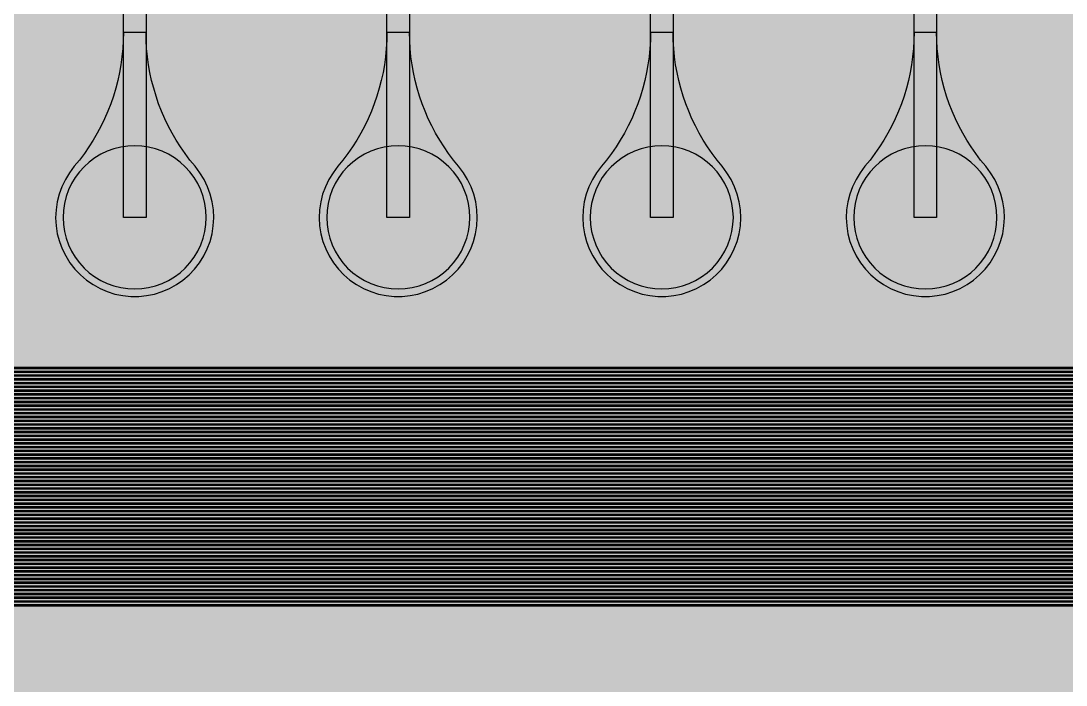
# Model space of a CAD drawing. Header units: metres. Extents: x -7240 to 10960, y -29667 to 1823.
# Drawn here: x -5403 to -4015, y -25513 to -24632 of the extents above; entities that cross this region are included whole.
import ezdxf

# ---------------------------------------------------------------- set-up
doc = ezdxf.new("R2010")
doc.units = ezdxf.units.M
for name, color, linetype in [('Metal1', 4, 'CONTINUOUS'), ('Polyimide', 7, 'CONTINUOUS'), ('Polyimide_Negative', 5, 'CONTINUOUS')]:
    doc.layers.add(name, color=color, linetype=linetype)

msp = doc.modelspace()

# ---------------------------------------------------------------- hatches: boundary and pattern name
at = {"layer": 'Polyimide'}
msp.add_hatch(color=7, dxfattribs=at).paths.add_polyline_path([(4088.5, -11806.9), (4098.7, -11851.2), (4115.6, -11893.5), (4138.6, -11932.7), (4167.4, -11968), (4201.1, -11998.5), (4239, -12023.6), (4280.3, -12042.7), (4349.2, -12073.7), (4413.2, -12113.8), (4471.3, -12162), (4522.3, -12217.7), (4565.4, -12279.7), (4599.7, -12346.9), (4624.7, -12418.2), (4639.9, -12492.2), (4645, -12567.5), (4639.9, -12642.8), (4624.7, -12716.8), (4599.7, -12788.1), (4565.4, -12855.3), (4522.3, -12917.3), (4471.3, -12973), (4413.2, -13021.2), (4349.2, -13061.3), (4280.3, -13092.3), (4239, -13111.4), (4201.1, -13136.5), (4167.4, -13167), (4138.6, -13202.3), (4115.6, -13241.5), (4098.7, -13283.8), (4088.5, -13328.1), (4085, -13373.5), (4085, -13567.5), (4099.4, -13861.6), (4142.6, -14152.8), (4214.2, -14438.4), (4313.4, -14715.5), (4439.2, -14981.7), (4590.6, -15234.2), (4766, -15470.7), (4963.7, -15688.8), (5181.8, -15886.5), (5418.3, -16061.9), (5670.8, -16213.3), (5936.9, -16339.1), (6214.1, -16438.3), (6499.7, -16509.9), (6790.9, -16553.1), (7085, -16567.5), (9960.4, -16567.5), (10038.8, -16571.4), (10116.4, -16582.9), (10192.6, -16601.9), (10266.5, -16628.4), (10337.5, -16662), (10404.8, -16702.3), (10467.9, -16749.1), (10526.1, -16801.8), (10578.8, -16860), (10625.6, -16923), (10665.9, -16990.4), (10699.5, -17061.4), (10725.9, -17135.3), (10745, -17211.4), (10756.5, -17289.1), (10760.4, -17367.5), (10760.4, -21957.3), (10721.6, -22012.9), (10686, -22070.6), (10653.6, -22130.1), (10624.5, -22191.4), (10598.9, -22254.2), (10576.8, -22318.2), (10558.3, -22383.5), (10543.4, -22449.6), (10532.2, -22516.5), (10524.7, -22583.8), (10521, -22651.5), (10521, -22719.3), (10524.7, -22787), (10532.2, -22854.4), (10543.4, -22921.2), (10558.3, -22987.4), (10576.8, -23052.6), (10598.9, -23116.7), (10624.5, -23179.5), (10653.6, -23240.7), (10686, -23300.3), (10721.6, -23357.9), (10760.4, -23413.5), (10760.4, -28667.5), (10756.5, -28745.9), (10745, -28823.6), (10725.9, -28899.7), (10699.5, -28973.6), (10665.9, -29044.6), (10625.6, -29112), (10578.8, -29175), (10526.1, -29233.2), (10467.9, -29285.9), (10404.8, -29332.7), (10337.5, -29373), (10266.5, -29406.6), (10192.6, -29433.1), (10116.4, -29452.1), (10038.8, -29463.6), (9960.4, -29467.5), (-6239.6, -29467.5), (-6318, -29463.6), (-6395.7, -29452.1), (-6471.9, -29433.1), (-6545.8, -29406.6), (-6616.7, -29373), (-6684.1, -29332.7), (-6747.1, -29285.9), (-6805.3, -29233.2), (-6858, -29175), (-6904.8, -29112), (-6945.2, -29044.6), (-6978.7, -28973.6), (-7005.2, -28899.7), (-7024.3, -28823.6), (-7035.8, -28745.9), (-7039.6, -28667.5), (-7039.6, -23426.3), (-6999.4, -23370.1), (-6962.3, -23311.6), (-6928.7, -23251.2), (-6898.5, -23189), (-6871.8, -23125.1), (-6848.8, -23059.9), (-6829.5, -22993.4), (-6814, -22926), (-6802.4, -22857.8), (-6794.6, -22789.1), (-6790.7, -22720), (-6790.7, -22650.8), (-6794.6, -22581.8), (-6802.4, -22513), (-6814, -22444.8), (-6829.5, -22377.4), (-6848.8, -22311), (-6871.8, -22245.7), (-6898.5, -22181.9), (-6928.7, -22119.7), (-6962.3, -22059.2), (-6999.4, -22000.8), (-7039.6, -21944.5), (-7039.6, -17367.5), (-7035.8, -17289.1), (-7024.3, -17211.4), (-7005.2, -17135.3), (-6978.7, -17061.4), (-6945.2, -16990.4), (-6904.8, -16923), (-6858, -16860), (-6805.3, -16801.8), (-6747.1, -16749.1), (-6684.1, -16702.3), (-6616.7, -16662), (-6545.8, -16628.4), (-6471.9, -16601.9), (-6395.7, -16582.9), (-6318, -16571.4), (-6239.6, -16567.5), (-3334, -16567.5), (-3039.9, -16553.1), (-2748.7, -16509.9), (-2463.1, -16438.3), (-2185.9, -16339.1), (-1919.8, -16213.3), (-1667.3, -16061.9), (-1430.8, -15886.5), (-1212.7, -15688.8), (-1015, -15470.7), (-839.6, -15234.2), (-688.2, -14981.7), (-562.4, -14715.5), (-463.2, -14438.4), (-391.6, -14152.8), (-348.4, -13861.6), (-334, -13567.5), (-334, -13373.5), (-337.5, -13328.1), (-347.7, -13283.8), (-364.6, -13241.5), (-387.6, -13202.3), (-416.4, -13167), (-450.1, -13136.5), (-488, -13111.4), (-529.3, -13092.3), (-529.3, -13092.3), (-598.2, -13061.3), (-662.2, -13021.2), (-720.3, -12973), (-771.3, -12917.3), (-814.4, -12855.3), (-848.7, -12788.1), (-873.7, -12716.8), (-888.9, -12642.8), (-894, -12567.5), (-888.9, -12492.2), (-873.7, -12418.2), (-848.7, -12346.9), (-814.4, -12279.7), (-771.3, -12217.7), (-720.3, -12162), (-662.2, -12113.8), (-598.2, -12073.7), (-529.3, -12042.7), (-488, -12023.6), (-450.1, -11998.5), (-416.4, -11968), (-387.6, -11932.7), (-364.6, -11893.5), (-347.7, -11851.2), (-337.5, -11806.9), (-334, -11761.5), (-334, -11074.3), (-337.5, -11028.9), (-347.7, -10984.6), (-364.6, -10942.4), (-387.6, -10903.1), (-416.4, -10867.8), (-450.1, -10837.3), (-488, -10812.2), (-529.3, -10793.2), (-529.3, -10793.2), (-598.2, -10762.1), (-662.2, -10722.1), (-720.3, -10673.8), (-771.3, -10618.1), (-814.4, -10556.1), (-848.7, -10488.9), (-873.7, -10417.6), (-888.9, -10343.7), (-894, -10268.3), (-888.9, -10193), (-873.7, -10119), (-848.7, -10047.8), (-814.4, -9980.5), (-771.3, -9918.5), (-720.3, -9862.9), (-662.2, -9814.6), (-598.2, -9774.6), (-529.3, -9743.5), (-488, -9724.5), (-450.1, -9699.4), (-416.4, -9668.8), (-387.6, -9633.5), (-364.6, -9594.3), (-347.7, -9552), (-337.5, -9507.7), (-334, -9462.4), (-334, -8775.1), (-337.5, -8729.8), (-347.7, -8685.5), (-364.6, -8643.2), (-387.6, -8604), (-416.4, -8568.7), (-450.1, -8538.1), (-488, -8513), (-529.3, -8494), (-529.3, -8494), (-598.2, -8462.9), (-662.2, -8422.9), (-720.3, -8374.6), (-771.3, -8319), (-814.4, -8257), (-848.7, -8189.7), (-873.7, -8118.5), (-888.9, -8044.5), (-894, -7969.2), (-888.9, -7893.8), (-873.7, -7819.9), (-848.7, -7748.6), (-814.4, -7681.4), (-771.3, -7619.4), (-720.3, -7563.7), (-662.2, -7515.4), (-598.2, -7475.4), (-529.3, -7444.3), (-529.3, -7444.3), (-488, -7425.3), (-450.1, -7400.2), (-416.4, -7369.7), (-387.6, -7334.4), (-364.6, -7295.1), (-347.7, -7252.9), (-337.5, -7208.6), (-334, -7163.2), (-334, -6476), (-337.5, -6430.6), (-347.7, -6386.3), (-364.6, -6344), (-387.6, -6304.8), (-416.4, -6269.5), (-450.1, -6239), (-488, -6213.9), (-529.3, -6194.8), (-529.3, -6194.8), (-598.2, -6163.8), (-662.2, -6123.7), (-720.3, -6075.5), (-771.3, -6019.8), (-814.4, -5957.8), (-848.7, -5890.6), (-873.7, -5819.3), (-888.9, -5745.3), (-894, -5670), (-888.9, -5594.7), (-873.7, -5520.7), (-848.7, -5449.4), (-814.4, -5382.2), (-771.3, -5320.2), (-720.3, -5264.5), (-662.2, -5216.3), (-598.2, -5176.2), (-529.3, -5145.2), (-529.3, -5145.2), (-488, -5126.1), (-450.1, -5101), (-416.4, -5070.5), (-387.6, -5035.2), (-364.6, -4996), (-347.7, -4953.7), (-337.5, -4909.4), (-334, -4864), (-334, 380), (-334, 1522.5), (-289, 1522.5), (-288.8, 1515.6), (-288.1, 1508.8), (-287, 1502), (-285.4, 1495.3), (-283.4, 1488.7), (-281, 1482.3), (-278.2, 1476.1), (-274.9, 1470), (-271.3, 1464.2), (-267.3, 1458.6), (-262.9, 1453.3), (-258.2, 1448.3), (-253.2, 1443.6), (-247.9, 1439.2), (-242.3, 1435.2), (-236.5, 1431.6), (-230.4, 1428.3), (-224.2, 1425.5), (-217.8, 1423.1), (-211.2, 1421.1), (-204.5, 1419.5), (-197.7, 1418.4), (-190.9, 1417.7), (-184, 1417.5), (-177.1, 1417.7), (-170.3, 1418.4), (-163.5, 1419.5), (-156.8, 1421.1), (-150.2, 1423.1), (-143.8, 1425.5), (-137.6, 1428.3), (-131.5, 1431.6), (-125.7, 1435.2), (-120.1, 1439.2), (-114.8, 1443.6), (-109.8, 1448.3), (-105.1, 1453.3), (-100.7, 1458.6), (-96.7, 1464.2), (-93.1, 1470), (-89.8, 1476.1), (-87, 1482.3), (-84.6, 1488.7), (-82.6, 1495.3), (-81, 1502), (-79.9, 1508.8), (-79.2, 1515.6), (-79, 1522.5), (1786, 1522.5), (3835, 1522.5), (3835.2, 1529), (3835.9, 1535.6), (3836.9, 1542), (3838.4, 1548.4), (3840.3, 1554.6), (3842.6, 1560.8), (3845.3, 1566.7), (3848.4, 1572.5), (3851.9, 1578.1), (3855.7, 1583.4), (3859.8, 1588.4), (3864.3, 1593.2), (3869.1, 1597.7), (3874.1, 1601.8), (3879.4, 1605.6), (3885, 1609.1), (3890.8, 1612.2), (3896.7, 1614.9), (3902.9, 1617.2), (3909.1, 1619.1), (3915.5, 1620.6), (3921.9, 1621.6), (3928.5, 1622.3), (3935, 1622.5), (3941.5, 1622.3), (3948.1, 1621.6), (3954.5, 1620.6), (3960.9, 1619.1), (3967.1, 1617.2), (3973.3, 1614.9), (3979.2, 1612.2), (3985, 1609.1), (3990.6, 1605.6), (3995.9, 1601.8), (4000.9, 1597.7), (4005.7, 1593.2), (4010.2, 1588.4), (4014.3, 1583.4), (4018.1, 1578.1), (4021.6, 1572.5), (4024.7, 1566.7), (4027.4, 1560.8), (4029.7, 1554.6), (4031.6, 1548.4), (4033.1, 1542), (4034.1, 1535.6), (4034.8, 1529), (4035, 1522.5), (4085, 1522.5), (4085, 380), (4085, 330), (4085, -4864), (4088.5, -4909.4), (4098.7, -4953.7), (4115.6, -4996), (4138.6, -5035.2), (4167.4, -5070.5), (4201.1, -5101), (4239, -5126.1), (4280.3, -5145.2), (4280.3, -5145.2), (4349.2, -5176.2), (4413.2, -5216.3), (4471.3, -5264.5), (4522.3, -5320.2), (4565.4, -5382.2), (4599.7, -5449.4), (4624.7, -5520.7), (4639.9, -5594.7), (4645, -5670), (4639.9, -5745.3), (4624.7, -5819.3), (4599.7, -5890.6), (4565.4, -5957.8), (4522.3, -6019.8), (4471.3, -6075.5), (4413.2, -6123.7), (4349.2, -6163.8), (4280.3, -6194.8), (4239, -6213.9), (4201.1, -6239), (4167.4, -6269.5), (4138.6, -6304.8), (4115.6, -6344), (4098.7, -6386.3), (4088.5, -6430.6), (4085, -6476), (4085, -11761.5), (4088.5, -11806.9)])

# ---------------------------------------------------------------- linework, layer by layer
at = {"layer": 'Metal1'}
for points in [[(1538.9, -18191.7), (1538.9, -25377.9), (1508.3, -25408.5), (-6037.5, -25408.5), (-6068.1, -25377.9), (-6068.1, -22796.6), (-6037.5, -22766), (1.9, -22766), (49.5, -22789.8), (108.8, -22884.6), (186.2, -23035.7), (159.5, -23049.3), (82.1, -22898.3), (41.2, -22797.5), (1.4, -22768), (-6036.7, -22768), (-6066.1, -22797.4), (-6066.1, -25377.1), (-6036.7, -25406.5), (1507.5, -25406.5), (1536.9, -25377.1), (1536.9, -18191.7)], [(1533.9, -18191.7), (1533.9, -25372.9), (1503.3, -25403.5), (-6032.5, -25403.5), (-6063.1, -25372.9), (-6063.1, -22801.6), (-6032.5, -22771), (-31.7, -22771), (1.8, -22800.4), (12.9, -22964.2), (12.9, -23782.5), (-17.1, -23782.5), (-17.1, -22964.2), (-6, -22803.6), (-32.5, -22773), (-6031.7, -22773), (-6061.1, -22802.4), (-6061.1, -25372.1), (-6031.7, -25401.5), (1502.5, -25401.5), (1531.9, -25372.1), (1531.9, -18191.7)], [(1528.9, -18191.7), (1528.9, -25367.9), (1498.3, -25398.5), (-6027.5, -25398.5), (-6058.1, -25367.9), (-6058.1, -22806.6), (-6027.5, -22776), (-348.1, -22776), (-299.9, -22799.4), (-243.6, -22885.6), (-163.9, -23035.5), (-190.4, -23049.5), (-270.1, -22899.7), (-308.6, -22807.6), (-348.6, -22778), (-6026.7, -22778), (-6056.1, -22807.4), (-6056.1, -25367.1), (-6026.7, -25396.5), (1497.5, -25396.5), (1526.9, -25367.1), (1526.9, -18191.7)], [(1523.9, -18191.7), (1523.9, -25362.9), (1493.3, -25393.5), (-6022.5, -25393.5), (-6053.1, -25362.9), (-6053.1, -22811.6), (-6022.5, -22781), (-381.7, -22781), (-348.2, -22810.4), (-337.1, -22972.2), (-337.1, -23782.5), (-367.1, -23782.5), (-367.1, -22972.2), (-356.1, -22813.6), (-382.5, -22783), (-6021.7, -22783), (-6051.1, -22812.4), (-6051.1, -25362.1), (-6021.7, -25391.5), (1492.5, -25391.5), (1521.9, -25362.1), (1521.9, -18191.7)], [(1518.9, -18191.7), (1518.9, -25357.9), (1488.3, -25388.5), (-6017.5, -25388.5), (-6048.1, -25357.9), (-6048.1, -22816.6), (-6017.5, -22786), (-698.1, -22786), (-649.3, -22808.9), (-596.1, -22886.7), (-514, -23035.2), (-540.3, -23049.8), (-622.3, -22901.2), (-658.3, -22817.6), (-698.6, -22788), (-6016.7, -22788), (-6046.1, -22817.4), (-6046.1, -25357.1), (-6016.7, -25386.5), (1487.5, -25386.5), (1516.9, -25357.1), (1516.9, -18191.7)], [(1513.9, -18191.7), (1513.9, -25352.9), (1483.3, -25383.5), (-6012.5, -25383.5), (-6043.1, -25352.9), (-6043.1, -22821.6), (-6012.5, -22791), (-731.7, -22791), (-698.2, -22820.4), (-687.1, -22980.2), (-687.1, -23782.5), (-717.1, -23782.5), (-717.1, -22980.2), (-706.1, -22823.6), (-732.5, -22793), (-6011.7, -22793), (-6041.1, -22822.4), (-6041.1, -25352.1), (-6011.7, -25381.5), (1482.5, -25381.5), (1511.9, -25352.1), (1511.9, -18191.7)], [(1508.9, -18191.7), (1508.9, -25347.9), (1478.3, -25378.5), (-6007.5, -25378.5), (-6038.1, -25347.9), (-6038.1, -22826.6), (-6007.5, -22796), (-1048.1, -22796), (-998.7, -22818.3), (-948.7, -22887.9), (-864.1, -23035), (-890.1, -23050), (-974.7, -22902.9), (-1008, -22827.7), (-1048.6, -22798), (-6006.7, -22798), (-6036.1, -22827.4), (-6036.1, -25347.1), (-6006.7, -25376.5), (1477.5, -25376.5), (1506.9, -25347.1), (1506.9, -18191.7)], [(1503.9, -18191.7), (1503.9, -25342.9), (1473.3, -25373.5), (-6002.5, -25373.5), (-6033.1, -25342.9), (-6033.1, -22831.6), (-6002.5, -22801), (-1081.7, -22801), (-1048.1, -22830.3), (-1037.1, -22988.2), (-1037.1, -23782.5), (-1067.1, -23782.5), (-1067.1, -22988.2), (-1056.1, -22833.7), (-1082.5, -22803), (-6001.7, -22803), (-6031.1, -22832.4), (-6031.1, -25342.1), (-6001.7, -25371.5), (1472.5, -25371.5), (1501.9, -25342.1), (1501.9, -18191.7)], [(1498.9, -18191.7), (1498.9, -25337.9), (1468.3, -25368.5), (-5997.5, -25368.5), (-6028.1, -25337.9), (-6028.1, -22836.6), (-5997.5, -22806), (-1398.1, -22806), (-1348, -22827.7), (-1301.5, -22889.2), (-1214.3, -23034.8), (-1240, -23050.2), (-1327.3, -22904.7), (-1357.8, -22837.7), (-1398.6, -22808), (-5996.7, -22808), (-6026.1, -22837.4), (-6026.1, -25337.1), (-5996.7, -25366.5), (1467.5, -25366.5), (1496.9, -25337.1), (1496.9, -18191.7)], [(1493.9, -18191.7), (1493.9, -25332.9), (1463.3, -25363.5), (-5992.5, -25363.5), (-6023.1, -25332.9), (-6023.1, -22841.6), (-5992.5, -22811), (-1431.7, -22811), (-1398.1, -22840.3), (-1387.1, -22996.2), (-1387.1, -23782.5), (-1417.1, -23782.5), (-1417.1, -22996.2), (-1406.1, -22843.7), (-1432.5, -22813), (-5991.7, -22813), (-6021.1, -22842.4), (-6021.1, -25332.1), (-5991.7, -25361.5), (1462.5, -25361.5), (1491.9, -25332.1), (1491.9, -18191.7)], [(1488.9, -18191.7), (1488.9, -25327.9), (1458.3, -25358.5), (-5987.5, -25358.5), (-6018.1, -25327.9), (-6018.1, -22846.6), (-5987.5, -22816), (-1748.1, -22816), (-1697.3, -22837), (-1654.5, -22890.7), (-1564.4, -23034.5), (-1589.8, -23050.5), (-1679.9, -22906.6), (-1707.5, -22847.8), (-1748.6, -22818), (-5986.7, -22818), (-6016.1, -22847.4), (-6016.1, -25327.1), (-5986.7, -25356.5), (1457.5, -25356.5), (1486.9, -25327.1), (1486.9, -18191.7)], [(1483.9, -18191.7), (1483.9, -25322.9), (1453.3, -25353.5), (-5982.5, -25353.5), (-6013.1, -25322.9), (-6013.1, -22851.6), (-5982.5, -22821), (-1781.7, -22821), (-1748.1, -22850.3), (-1737.1, -23004.2), (-1737.1, -23782.5), (-1767.1, -23782.5), (-1767.1, -23004.2), (-1756.2, -22853.7), (-1782.5, -22823), (-5981.7, -22823), (-6011.1, -22852.4), (-6011.1, -25322.1), (-5981.7, -25351.5), (1452.5, -25351.5), (1481.9, -25322.1), (1481.9, -18191.7)], [(1478.9, -18191.7), (1478.9, -25317.9), (1448.3, -25348.5), (-5977.5, -25348.5), (-6008.1, -25317.9), (-6008.1, -22856.6), (-5977.5, -22826), (-2098.1, -22826), (-2046.5, -22846.3), (-2007.6, -22892.3), (-1914.6, -23034.3), (-1939.7, -23050.7), (-2032.7, -22908.8), (-2057.3, -22857.9), (-2098.6, -22828), (-5976.7, -22828), (-6006.1, -22857.4), (-6006.1, -25317.1), (-5976.7, -25346.5), (1447.5, -25346.5), (1476.9, -25317.1), (1476.9, -18191.7)], [(1473.9, -18191.7), (1473.9, -25312.9), (1443.3, -25343.5), (-5972.5, -25343.5), (-6003.1, -25312.9), (-6003.1, -22861.6), (-5972.5, -22831), (-2131.7, -22831), (-2098, -22860.3), (-2087.1, -23012.2), (-2087.1, -23782.5), (-2117.1, -23782.5), (-2117.1, -23012.2), (-2106.2, -22863.7), (-2132.5, -22833), (-5971.7, -22833), (-6001.1, -22862.4), (-6001.1, -25312.1), (-5971.7, -25341.5), (1442.5, -25341.5), (1471.9, -25312.1), (1471.9, -18191.7)], [(1468.9, -18191.7), (1468.9, -25307.9), (1438.3, -25338.5), (-5967.5, -25338.5), (-5998.1, -25307.9), (-5998.1, -22866.6), (-5967.5, -22836), (-2448.1, -22836), (-2395.7, -22855.4), (-2360.9, -22894.1), (-2264.8, -23034), (-2289.5, -23051), (-2385.6, -22911.1), (-2407, -22868.1), (-2448.6, -22838), (-5966.7, -22838), (-5996.1, -22867.4), (-5996.1, -25307.1), (-5966.7, -25336.5), (1437.5, -25336.5), (1466.9, -25307.1), (1466.9, -18191.7)], [(1463.9, -18191.7), (1463.9, -25302.9), (1433.3, -25333.5), (-5962.5, -25333.5), (-5993.1, -25302.9), (-5993.1, -22871.6), (-5962.5, -22841), (-2481.7, -22841), (-2448, -22870.3), (-2437.1, -23020.2), (-2437.1, -23782.5), (-2467.1, -23782.5), (-2467.1, -23020.2), (-2456.2, -22873.7), (-2482.5, -22843), (-5961.7, -22843), (-5991.1, -22872.4), (-5991.1, -25302.1), (-5961.7, -25331.5), (1432.5, -25331.5), (1461.9, -25302.1), (1461.9, -18191.7)], [(1458.9, -18191.7), (1458.9, -25297.9), (1428.3, -25328.5), (-5957.5, -25328.5), (-5988.1, -25297.9), (-5988.1, -22876.6), (-5957.5, -22846), (-2798.1, -22846), (-2744.8, -22864.4), (-2714.3, -22896.1), (-2615, -23033.7), (-2639.3, -23051.3), (-2738.7, -22913.7), (-2756.7, -22878.3), (-2798.6, -22848), (-5956.7, -22848), (-5986.1, -22877.4), (-5986.1, -25297.1), (-5956.7, -25326.5), (1427.5, -25326.5), (1456.9, -25297.1), (1456.9, -18191.7)], [(1453.9, -18191.7), (1453.9, -25292.9), (1423.3, -25323.5), (-5952.5, -25323.5), (-5983.1, -25292.9), (-5983.1, -22881.6), (-5952.5, -22851), (-2831.7, -22851), (-2798, -22880.3), (-2787.1, -23028.2), (-2787.1, -23782.5), (-2817.1, -23782.5), (-2817.1, -23028.2), (-2806.3, -22883.7), (-2832.5, -22853), (-5951.7, -22853), (-5981.1, -22882.4), (-5981.1, -25292.1), (-5951.7, -25321.5), (1422.5, -25321.5), (1451.9, -25292.1), (1451.9, -18191.7)], [(1448.9, -18191.7), (1448.9, -25287.9), (1418.3, -25318.5), (-5947.5, -25318.5), (-5978.1, -25287.9), (-5978.1, -22886.6), (-5947.5, -22856), (-3148.1, -22856), (-3093.9, -22873.2), (-3068, -22898.4), (-2965.2, -23033.4), (-2989.1, -23051.6), (-3091.9, -22916.6), (-3106.5, -22888.5), (-3148.6, -22858), (-5946.7, -22858), (-5976.1, -22887.4), (-5976.1, -25287.1), (-5946.7, -25316.5), (1417.5, -25316.5), (1446.9, -25287.1), (1446.9, -18191.7)], [(1443.9, -18191.7), (1443.9, -25282.9), (1413.3, -25313.5), (-5942.5, -25313.5), (-5973.1, -25282.9), (-5973.1, -22891.6), (-5942.5, -22861), (-3181.7, -22861), (-3147.9, -22890.3), (-3137.1, -23036.2), (-3137.1, -23782.5), (-3167.1, -23782.5), (-3167.1, -23036.2), (-3156.3, -22893.7), (-3182.5, -22863), (-5941.7, -22863), (-5971.1, -22892.4), (-5971.1, -25282.1), (-5941.7, -25311.5), (1412.5, -25311.5), (1441.9, -25282.1), (1441.9, -18191.7)], [(1438.9, -18191.7), (1438.9, -25277.9), (1408.3, -25308.5), (-5937.5, -25308.5), (-5968.1, -25277.9), (-5968.1, -22896.6), (-5937.5, -22866), (-3532.4, -22866), (-3476.6, -22881), (-3436.5, -22911.9), (-3316.5, -23031.9), (-3337.7, -23053.1), (-3457.7, -22933.1), (-3486.2, -22895.4), (-3532.8, -22868), (-5936.7, -22868), (-5966.1, -22897.4), (-5966.1, -25277.1), (-5936.7, -25306.5), (1407.5, -25306.5), (1436.9, -25277.1), (1436.9, -18191.7)], [(1433.9, -18191.7), (1433.9, -25272.9), (1403.3, -25303.5), (-5932.5, -25303.5), (-5963.1, -25272.9), (-5963.1, -22901.6), (-5932.5, -22871), (-3531.7, -22871), (-3497.9, -22900.3), (-3487.1, -23044.2), (-3487.1, -23782.5), (-3517.1, -23782.5), (-3517.1, -23044.2), (-3506.3, -22903.7), (-3532.5, -22873), (-5931.7, -22873), (-5961.1, -22902.4), (-5961.1, -25272.1), (-5931.7, -25301.5), (1402.5, -25301.5), (1431.9, -25272.1), (1431.9, -18191.7)], [(1428.9, -18191.7), (1428.9, -25267.9), (1398.3, -25298.5), (-5927.5, -25298.5), (-5958.1, -25267.9), (-5958.1, -22906.6), (-5927.5, -22876), (-3872.4, -22876), (-3815.9, -22890), (-3786.5, -22911.9), (-3666.5, -23031.9), (-3687.7, -23053.1), (-3807.7, -22933.1), (-3826.9, -22906.4), (-3872.8, -22878), (-5926.7, -22878), (-5956.1, -22907.4), (-5956.1, -25267.1), (-5926.7, -25296.5), (1397.5, -25296.5), (1426.9, -25267.1), (1426.9, -18191.7)], [(1423.9, -18191.7), (1423.9, -25262.9), (1393.3, -25293.5), (-5922.5, -25293.5), (-5953.1, -25262.9), (-5953.1, -22911.6), (-5922.5, -22881), (-3881.7, -22881), (-3847.9, -22910.2), (-3837.1, -23052.2), (-3837.1, -23782.5), (-3867.1, -23782.5), (-3867.1, -23052.2), (-3856.4, -22913.8), (-3882.5, -22883), (-5921.7, -22883), (-5951.1, -22912.4), (-5951.1, -25262.1), (-5921.7, -25291.5), (1392.5, -25291.5), (1421.9, -25262.1), (1421.9, -18191.7)], [(1418.9, -18191.7), (1418.9, -25257.9), (1388.3, -25288.5), (-5917.5, -25288.5), (-5948.1, -25257.9), (-5948.1, -22916.6), (-5917.5, -22886), (-4212.4, -22886), (-4155, -22898.7), (-4136.5, -22911.9), (-4016.5, -23031.9), (-4037.7, -23053.1), (-4157.7, -22933.1), (-4167.8, -22917.8), (-4212.8, -22888), (-5916.7, -22888), (-5946.1, -22917.4), (-5946.1, -25257.1), (-5916.7, -25286.5), (1387.5, -25286.5), (1416.9, -25257.1), (1416.9, -18191.7)], [(1413.9, -18191.7), (1413.9, -25252.9), (1383.3, -25283.5), (-5912.5, -25283.5), (-5943.1, -25252.9), (-5943.1, -22921.6), (-5912.5, -22891), (-4231.7, -22891), (-4197.8, -22920.2), (-4187.1, -23060.2), (-4187.1, -23782.5), (-4217.1, -23782.5), (-4217.1, -23060.2), (-4206.4, -22923.8), (-4232.5, -22893), (-5911.7, -22893), (-5941.1, -22922.4), (-5941.1, -25252.1), (-5911.7, -25281.5), (1382.5, -25281.5), (1411.9, -25252.1), (1411.9, -18191.7)], [(1408.9, -18191.7), (1408.9, -25247.9), (1378.3, -25278.5), (-5907.5, -25278.5), (-5938.1, -25247.9), (-5938.1, -22926.6), (-5907.5, -22896), (-4552.4, -22896), (-4493.7, -22906.7), (-4486.5, -22911.9), (-4366.5, -23031.9), (-4387.7, -23053.1), (-4507.7, -22933.1), (-4509.1, -22929.8), (-4552.8, -22898), (-5906.7, -22898), (-5936.1, -22927.4), (-5936.1, -25247.1), (-5906.7, -25276.5), (1377.5, -25276.5), (1406.9, -25247.1), (1406.9, -18191.7)], [(1403.9, -18191.7), (1403.9, -25242.9), (1373.3, -25273.5), (-5902.5, -25273.5), (-5933.1, -25242.9), (-5933.1, -22931.6), (-5902.5, -22901), (-4581.7, -22901), (-4547.8, -22930.2), (-4537.1, -23068.2), (-4537.1, -23782.5), (-4567.1, -23782.5), (-4567.1, -23068.2), (-4556.5, -22933.8), (-4582.5, -22903), (-5901.7, -22903), (-5931.1, -22932.4), (-5931.1, -25242.1), (-5901.7, -25271.5), (1372.5, -25271.5), (1401.9, -25242.1), (1401.9, -18191.7)], [(1398.9, -18191.7), (1398.9, -25237.9), (1368.3, -25268.5), (-5897.5, -25268.5), (-5928.1, -25237.9), (-5928.1, -22936.6), (-5897.5, -22906), (-4892.4, -22906), (-4832.9, -22915.5), (-4716.5, -23031.9), (-4737.7, -23053.1), (-4849.9, -22940.9), (-4892.8, -22908), (-5896.7, -22908), (-5926.1, -22937.4), (-5926.1, -25237.1), (-5896.7, -25266.5), (1367.5, -25266.5), (1396.9, -25237.1), (1396.9, -18191.7)], [(1393.9, -18191.7), (1393.9, -25232.9), (1363.3, -25263.5), (-5892.5, -25263.5), (-5923.1, -25232.9), (-5923.1, -22941.6), (-5892.5, -22911), (-4931.7, -22911), (-4897.8, -22940.2), (-4887.1, -23076.2), (-4887.1, -23782.5), (-4917.1, -23782.5), (-4917.1, -23076.2), (-4906.5, -22943.8), (-4932.5, -22913), (-5891.7, -22913), (-5921.1, -22942.4), (-5921.1, -25232.1), (-5891.7, -25261.5), (1362.5, -25261.5), (1391.9, -25232.1), (1391.9, -18191.7)], [(1388.9, -18191.7), (1388.9, -25227.9), (1358.3, -25258.5), (-5887.5, -25258.5), (-5918.1, -25227.9), (-5918.1, -22946.6), (-5887.5, -22916), (-5232.4, -22916), (-5172.9, -22925.5), (-5066.5, -23031.9), (-5087.7, -23053.1), (-5189.9, -22950.9), (-5232.8, -22918), (-5886.7, -22918), (-5916.1, -22947.4), (-5916.1, -25227.1), (-5886.7, -25256.5), (1357.5, -25256.5), (1386.9, -25227.1), (1386.9, -18191.7)], [(1383.9, -18191.7), (1383.9, -25222.9), (1353.3, -25253.5), (-5882.5, -25253.5), (-5913.1, -25222.9), (-5913.1, -22951.6), (-5882.5, -22921), (-5281.7, -22921), (-5247.7, -22950.2), (-5237.1, -23084.2), (-5237.1, -23782.5), (-5267.1, -23782.5), (-5267.1, -23084.2), (-5256.5, -22953.8), (-5282.5, -22923), (-5881.7, -22923), (-5911.1, -22952.4), (-5911.1, -25222.1), (-5881.7, -25251.5), (1352.5, -25251.5), (1381.9, -25222.1), (1381.9, -18191.7)], [(1378.9, -18191.7), (1378.9, -25217.9), (1348.3, -25248.5), (-5877.5, -25248.5), (-5908.1, -25217.9), (-5908.1, -23921.6), (-5877.5, -23891), (143.3, -23891), (179.6, -23919.2), (187.9, -23982.8), (187.9, -24152.5), (157.9, -24152.5), (157.9, -23982.8), (166.1, -23924.8), (142.5, -23893), (-5876.7, -23893), (-5906.1, -23922.4), (-5906.1, -25217.1), (-5876.7, -25246.5), (1347.5, -25246.5), (1376.9, -25217.1), (1376.9, -18191.7)], [(1373.9, -18191.7), (1373.9, -25212.9), (1343.3, -25243.5), (-5872.5, -25243.5), (-5903.1, -25212.9), (-5903.1, -23926.6), (-5872.5, -23896), (-31.7, -23896), (1.8, -23925.4), (12.9, -24086.2), (12.9, -24892.5), (-17.1, -24892.5), (-17.1, -24086.2), (-6.1, -23928.6), (-32.5, -23898), (-5871.7, -23898), (-5901.1, -23927.4), (-5901.1, -25212.1), (-5871.7, -25241.5), (1342.5, -25241.5), (1371.9, -25212.1), (1371.9, -18191.7)], [(1368.9, -18191.7), (1368.9, -25207.9), (1338.3, -25238.5), (-5867.5, -25238.5), (-5898.1, -25207.9), (-5898.1, -23931.6), (-5867.5, -23901), (-348.1, -23901), (-299, -23923.6), (-247.4, -23997.3), (-164.1, -24145.1), (-190.2, -24159.9), (-273.5, -24012), (-308.2, -23932.6), (-348.6, -23903), (-5866.7, -23903), (-5896.1, -23932.4), (-5896.1, -25207.1), (-5866.7, -25236.5), (1337.5, -25236.5), (1366.9, -25207.1), (1366.9, -18191.7)], [(1363.9, -18191.7), (1363.9, -25202.9), (1333.3, -25233.5), (-5862.5, -25233.5), (-5893.1, -25202.9), (-5893.1, -23936.6), (-5862.5, -23906), (-381.7, -23906), (-348.1, -23935.4), (-337.1, -24094.2), (-337.1, -24892.5), (-367.1, -24892.5), (-367.1, -24094.2), (-356.1, -23938.6), (-382.5, -23908), (-5861.7, -23908), (-5891.1, -23937.4), (-5891.1, -25202.1), (-5861.7, -25231.5), (1332.5, -25231.5), (1361.9, -25202.1), (1361.9, -18191.7)], [(1358.9, -18191.7), (1358.9, -25197.9), (1328.3, -25228.5), (-5857.5, -25228.5), (-5888.1, -25197.9), (-5888.1, -23941.6), (-5857.5, -23911), (-698.1, -23911), (-648.4, -23933), (-600.1, -23998.6), (-514.2, -24144.9), (-540.1, -24160.1), (-626, -24013.8), (-657.9, -23942.7), (-698.6, -23913), (-5856.7, -23913), (-5886.1, -23942.4), (-5886.1, -25197.1), (-5856.7, -25226.5), (1327.5, -25226.5), (1356.9, -25197.1), (1356.9, -18191.7)], [(1353.9, -18191.7), (1353.9, -25192.9), (1323.3, -25223.5), (-5852.5, -25223.5), (-5883.1, -25192.9), (-5883.1, -23946.6), (-5852.5, -23916), (-731.7, -23916), (-698.1, -23945.3), (-687.1, -24102.2), (-687.1, -24892.5), (-717.1, -24892.5), (-717.1, -24102.2), (-706.1, -23948.7), (-732.5, -23918), (-5851.7, -23918), (-5881.1, -23947.4), (-5881.1, -25192.1), (-5851.7, -25221.5), (1322.5, -25221.5), (1351.9, -25192.1), (1351.9, -18191.7)], [(1348.9, -18191.7), (1348.9, -25187.9), (1318.3, -25218.5), (-5847.5, -25218.5), (-5878.1, -25187.9), (-5878.1, -23951.6), (-5847.5, -23921), (-1048.1, -23921), (-997.7, -23942.4), (-953, -24000), (-864.3, -24144.7), (-889.9, -24160.3), (-978.6, -24015.6), (-1007.7, -23952.8), (-1048.6, -23923), (-5846.7, -23923), (-5876.1, -23952.4), (-5876.1, -25187.1), (-5846.7, -25216.5), (1317.5, -25216.5), (1346.9, -25187.1), (1346.9, -18191.7)], [(1343.9, -18191.7), (1343.9, -25182.9), (1313.3, -25213.5), (-5842.5, -25213.5), (-5873.1, -25182.9), (-5873.1, -23956.6), (-5842.5, -23926), (-1081.7, -23926), (-1048.1, -23955.3), (-1037.1, -24110.2), (-1037.1, -24892.5), (-1067.1, -24892.5), (-1067.1, -24110.2), (-1056.2, -23958.7), (-1082.5, -23928), (-5841.7, -23928), (-5871.1, -23957.4), (-5871.1, -25182.1), (-5841.7, -25211.5), (1312.5, -25211.5), (1341.9, -25182.1), (1341.9, -18191.7)], [(1338.9, -18191.7), (1338.9, -25177.9), (1308.3, -25208.5), (-5837.5, -25208.5), (-5868.1, -25177.9), (-5868.1, -23961.6), (-5837.5, -23931), (-1398.1, -23931), (-1346.9, -23951.7), (-1306, -24001.5), (-1214.5, -24144.4), (-1239.8, -24160.6), (-1331.3, -24017.7), (-1357.4, -23962.9), (-1398.6, -23933), (-5836.7, -23933), (-5866.1, -23962.4), (-5866.1, -25177.1), (-5836.7, -25206.5), (1307.5, -25206.5), (1336.9, -25177.1), (1336.9, -18191.7)], [(1333.9, -18191.7), (1333.9, -25172.9), (1303.3, -25203.5), (-5832.5, -25203.5), (-5863.1, -25172.9), (-5863.1, -23966.6), (-5832.5, -23936), (-1431.7, -23936), (-1398.1, -23965.3), (-1387.1, -24118.2), (-1387.1, -24892.5), (-1417.1, -24892.5), (-1417.1, -24118.2), (-1406.2, -23968.7), (-1432.5, -23938), (-5831.7, -23938), (-5861.1, -23967.4), (-5861.1, -25172.1), (-5831.7, -25201.5), (1302.5, -25201.5), (1331.9, -25172.1), (1331.9, -18191.7)], [(1328.9, -18191.7), (1328.9, -25167.9), (1298.3, -25198.5), (-5827.5, -25198.5), (-5858.1, -25167.9), (-5858.1, -23971.6), (-5827.5, -23941), (-1748.1, -23941), (-1696.1, -23960.8), (-1659.2, -24003.2), (-1564.7, -24144.1), (-1589.6, -24160.9), (-1684.1, -24019.9), (-1707.1, -23973), (-1748.6, -23943), (-5826.7, -23943), (-5856.1, -23972.4), (-5856.1, -25167.1), (-5826.7, -25196.5), (1297.5, -25196.5), (1326.9, -25167.1), (1326.9, -18191.7)], [(1323.9, -18191.7), (1323.9, -25162.9), (1293.3, -25193.5), (-5822.5, -25193.5), (-5853.1, -25162.9), (-5853.1, -23976.6), (-5822.5, -23946), (-1781.7, -23946), (-1748, -23975.3), (-1737.1, -24126.2), (-1737.1, -24892.5), (-1767.1, -24892.5), (-1767.1, -24126.2), (-1756.2, -23978.7), (-1782.5, -23948), (-5821.7, -23948), (-5851.1, -23977.4), (-5851.1, -25162.1), (-5821.7, -25191.5), (1292.5, -25191.5), (1321.9, -25162.1), (1321.9, -18191.7)], [(1318.9, -18191.7), (1318.9, -25157.9), (1288.3, -25188.5), (-5817.5, -25188.5), (-5848.1, -25157.9), (-5848.1, -23981.6), (-5817.5, -23951), (-2098.1, -23951), (-2045.3, -23969.9), (-2012.6, -24005.1), (-1914.9, -24143.9), (-1939.4, -24161.1), (-2037.1, -24022.4), (-2056.9, -23983.2), (-2098.6, -23953), (-5816.7, -23953), (-5846.1, -23982.4), (-5846.1, -25157.1), (-5816.7, -25186.5), (1287.5, -25186.5), (1316.9, -25157.1), (1316.9, -18191.7)], [(1313.9, -18191.7), (1313.9, -25152.9), (1283.3, -25183.5), (-5812.5, -25183.5), (-5843.1, -25152.9), (-5843.1, -23986.6), (-5812.5, -23956), (-2131.7, -23956), (-2098, -23985.3), (-2087.1, -24134.2), (-2087.1, -24892.5), (-2117.1, -24892.5), (-2117.1, -24134.2), (-2106.3, -23988.7), (-2132.5, -23958), (-5811.7, -23958), (-5841.1, -23987.4), (-5841.1, -25152.1), (-5811.7, -25181.5), (1282.5, -25181.5), (1311.9, -25152.1), (1311.9, -18191.7)], [(1308.9, -18191.7), (1308.9, -25147.9), (1278.3, -25178.5), (-5807.5, -25178.5), (-5838.1, -25147.9), (-5838.1, -23991.6), (-5807.5, -23961), (-2448.1, -23961), (-2394.4, -23978.8), (-2366.1, -24007.2), (-2265.1, -24143.6), (-2289.2, -24161.4), (-2390.2, -24025.1), (-2406.6, -23993.4), (-2448.6, -23963), (-5806.7, -23963), (-5836.1, -23992.4), (-5836.1, -25147.1), (-5806.7, -25176.5), (1277.5, -25176.5), (1306.9, -25147.1), (1306.9, -18191.7)], [(1303.9, -18191.7), (1303.9, -25142.9), (1273.3, -25173.5), (-5802.5, -25173.5), (-5833.1, -25142.9), (-5833.1, -23996.6), (-5802.5, -23966), (-2481.7, -23966), (-2448, -23995.3), (-2437.1, -24142.2), (-2437.1, -24892.5), (-2467.1, -24892.5), (-2467.1, -24142.2), (-2456.3, -23998.7), (-2482.5, -23968), (-5801.7, -23968), (-5831.1, -23997.4), (-5831.1, -25142.1), (-5801.7, -25171.5), (1272.5, -25171.5), (1301.9, -25142.1), (1301.9, -18191.7)], [(1298.9, -18191.7), (1298.9, -25137.9), (1268.3, -25168.5), (-5797.5, -25168.5), (-5828.1, -25137.9), (-5828.1, -24001.6), (-5797.5, -23971), (-2798.1, -23971), (-2743.4, -23987.6), (-2719.9, -24009.6), (-2615.3, -24143.3), (-2638.9, -24161.7), (-2743.5, -24028.1), (-2756.3, -24003.6), (-2798.6, -23973), (-5796.7, -23973), (-5826.1, -24002.4), (-5826.1, -25137.1), (-5796.7, -25166.5), (1267.5, -25166.5), (1296.9, -25137.1), (1296.9, -18191.7)], [(1293.9, -18191.7), (1293.9, -25132.9), (1263.3, -25163.5), (-5792.5, -25163.5), (-5823.1, -25132.9), (-5823.1, -24006.6), (-5792.5, -23976), (-2831.7, -23976), (-2797.9, -24005.3), (-2787.1, -24150.2), (-2787.1, -24892.5), (-2817.1, -24892.5), (-2817.1, -24150.2), (-2806.3, -24008.7), (-2832.5, -23978), (-5791.7, -23978), (-5821.1, -24007.4), (-5821.1, -25132.1), (-5791.7, -25161.5), (1262.5, -25161.5), (1291.9, -25132.1), (1291.9, -18191.7)], [(1288.9, -18191.7), (1288.9, -25127.9), (1258.3, -25158.5), (-5787.5, -25158.5), (-5818.1, -25127.9), (-5818.1, -24011.6), (-5787.5, -23981), (-3177.4, -23981), (-3121.3, -23995.6), (-3086.5, -24021.9), (-2966.5, -24141.9), (-2987.7, -24163.1), (-3107.7, -24043.1), (-3131.5, -24010.9), (-3177.8, -23983), (-5786.7, -23983), (-5816.1, -24012.4), (-5816.1, -25127.1), (-5786.7, -25156.5), (1257.5, -25156.5), (1286.9, -25127.1), (1286.9, -18191.7)], [(1283.9, -18191.7), (1283.9, -25122.9), (1253.3, -25153.5), (-5782.5, -25153.5), (-5813.1, -25122.9), (-5813.1, -24016.6), (-5782.5, -23986), (-3181.7, -23986), (-3147.9, -24015.2), (-3137.1, -24158.2), (-3137.1, -24892.5), (-3167.1, -24892.5), (-3167.1, -24158.2), (-3156.4, -24018.8), (-3182.5, -23988), (-5781.7, -23988), (-5811.1, -24017.4), (-5811.1, -25122.1), (-5781.7, -25151.5), (1252.5, -25151.5), (1281.9, -25122.1), (1281.9, -18191.7)], [(1278.9, -18191.7), (1278.9, -25117.9), (1248.3, -25148.5), (-5777.5, -25148.5), (-5808.1, -25117.9), (-5808.1, -24021.6), (-5777.5, -23991), (-3517.4, -23991), (-3460.5, -24004.4), (-3436.5, -24021.9), (-3316.5, -24141.9), (-3337.7, -24163.1), (-3457.7, -24043.1), (-3472.3, -24022), (-3517.8, -23993), (-5776.7, -23993), (-5806.1, -24022.4), (-5806.1, -25117.1), (-5776.7, -25146.5), (1247.5, -25146.5), (1276.9, -25117.1), (1276.9, -18191.7)], [(1273.9, -18191.7), (1273.9, -25112.9), (1243.3, -25143.5), (-5772.5, -25143.5), (-5803.1, -25112.9), (-5803.1, -24026.6), (-5772.5, -23996), (-3531.7, -23996), (-3497.9, -24025.2), (-3487.1, -24166.2), (-3487.1, -24892.5), (-3517.1, -24892.5), (-3517.1, -24166.2), (-3506.4, -24028.8), (-3532.5, -23998), (-5771.7, -23998), (-5801.1, -24027.4), (-5801.1, -25112.1), (-5771.7, -25141.5), (1242.5, -25141.5), (1271.9, -25112.1), (1271.9, -18191.7)], [(1268.9, -18191.7), (1268.9, -25107.9), (1238.3, -25138.5), (-5767.5, -25138.5), (-5798.1, -25107.9), (-5798.1, -24031.6), (-5767.5, -24001), (-3857.4, -24001), (-3799.4, -24012.8), (-3786.5, -24021.9), (-3666.5, -24141.9), (-3687.7, -24163.1), (-3807.7, -24043.1), (-3813.4, -24033.7), (-3857.8, -24003), (-5766.7, -24003), (-5796.1, -24032.4), (-5796.1, -25107.1), (-5766.7, -25136.5), (1237.5, -25136.5), (1266.9, -25107.1), (1266.9, -18191.7)], [(1263.9, -18191.7), (1263.9, -25102.9), (1233.3, -25133.5), (-5762.5, -25133.5), (-5793.1, -25102.9), (-5793.1, -24036.6), (-5762.5, -24006), (-3881.7, -24006), (-3847.8, -24035.2), (-3837.1, -24174.2), (-3837.1, -24892.5), (-3867.1, -24892.5), (-3867.1, -24174.2), (-3856.4, -24038.8), (-3882.5, -24008), (-5761.7, -24008), (-5791.1, -24037.4), (-5791.1, -25102.1), (-5761.7, -25131.5), (1232.5, -25131.5), (1261.9, -25102.1), (1261.9, -18191.7)], [(1258.9, -18191.7), (1258.9, -25097.9), (1228.3, -25128.5), (-5757.5, -25128.5), (-5788.1, -25097.9), (-5788.1, -24041.6), (-5757.5, -24011), (-4197.4, -24011), (-4137.9, -24020.5), (-4016.5, -24141.9), (-4037.7, -24163.1), (-4154.9, -24045.9), (-4197.8, -24013), (-5756.7, -24013), (-5786.1, -24042.4), (-5786.1, -25097.1), (-5756.7, -25126.5), (1227.5, -25126.5), (1256.9, -25097.1), (1256.9, -18191.7)], [(1253.9, -18191.7), (1253.9, -25092.9), (1223.3, -25123.5), (-5752.5, -25123.5), (-5783.1, -25092.9), (-5783.1, -24046.6), (-5752.5, -24016), (-4231.7, -24016), (-4197.8, -24045.2), (-4187.1, -24182.2), (-4187.1, -24892.5), (-4217.1, -24892.5), (-4217.1, -24182.2), (-4206.5, -24048.8), (-4232.5, -24018), (-5751.7, -24018), (-5781.1, -24047.4), (-5781.1, -25092.1), (-5751.7, -25121.5), (1222.5, -25121.5), (1251.9, -25092.1), (1251.9, -18191.7)], [(1248.9, -18191.7), (1248.9, -25087.9), (1218.3, -25118.5), (-5747.5, -25118.5), (-5778.1, -25087.9), (-5778.1, -24051.6), (-5747.5, -24021), (-4537.4, -24021), (-4477.9, -24030.5), (-4366.5, -24141.9), (-4387.7, -24163.1), (-4494.9, -24055.9), (-4537.8, -24023), (-5746.7, -24023), (-5776.1, -24052.4), (-5776.1, -25087.1), (-5746.7, -25116.5), (1217.5, -25116.5), (1246.9, -25087.1), (1246.9, -18191.7)], [(1243.9, -18191.7), (1243.9, -25082.9), (1213.3, -25113.5), (-5742.5, -25113.5), (-5773.1, -25082.9), (-5773.1, -24056.6), (-5742.5, -24026), (-4581.7, -24026), (-4547.7, -24055.2), (-4537.1, -24190.2), (-4537.1, -24892.5), (-4567.1, -24892.5), (-4567.1, -24190.2), (-4556.5, -24058.8), (-4582.5, -24028), (-5741.7, -24028), (-5771.1, -24057.4), (-5771.1, -25082.1), (-5741.7, -25111.5), (1212.5, -25111.5), (1241.9, -25082.1), (1241.9, -18191.7)], [(1238.9, -18191.7), (1238.9, -25077.9), (1208.3, -25108.5), (-5737.5, -25108.5), (-5768.1, -25077.9), (-5768.1, -24061.6), (-5737.5, -24031), (-4877.4, -24031), (-4817.9, -24040.5), (-4716.5, -24141.9), (-4737.7, -24163.1), (-4834.9, -24065.9), (-4877.8, -24033), (-5736.7, -24033), (-5766.1, -24062.4), (-5766.1, -25077.1), (-5736.7, -25106.5), (1207.5, -25106.5), (1236.9, -25077.1), (1236.9, -18191.7)], [(1233.9, -18191.7), (1233.9, -25072.9), (1203.3, -25103.5), (-5732.5, -25103.5), (-5763.1, -25072.9), (-5763.1, -24066.6), (-5732.5, -24036), (-4931.7, -24036), (-4897.7, -24065.2), (-4887.1, -24198.2), (-4887.1, -24892.5), (-4917.1, -24892.5), (-4917.1, -24198.2), (-4906.5, -24068.8), (-4932.5, -24038), (-5731.7, -24038), (-5761.1, -24067.4), (-5761.1, -25072.1), (-5731.7, -25101.5), (1202.5, -25101.5), (1231.9, -25072.1), (1231.9, -18191.7)], [(1228.9, -18191.7), (1228.9, -25067.9), (1198.3, -25098.5), (-5727.5, -25098.5), (-5758.1, -25067.9), (-5758.1, -24071.6), (-5727.5, -24041), (-5217.4, -24041), (-5157.9, -24050.5), (-5066.5, -24141.9), (-5087.7, -24163.1), (-5174.9, -24075.9), (-5217.8, -24043), (-5726.7, -24043), (-5756.1, -24072.4), (-5756.1, -25067.1), (-5726.7, -25096.5), (1197.5, -25096.5), (1226.9, -25067.1), (1226.9, -18191.7)], [(1223.9, -18191.7), (1223.9, -25062.9), (1193.3, -25093.5), (-5722.5, -25093.5), (-5753.1, -25062.9), (-5753.1, -24076.6), (-5722.5, -24046), (-5281.7, -24046), (-5247.7, -24075.2), (-5237.1, -24206.2), (-5237.1, -24892.5), (-5267.1, -24892.5), (-5267.1, -24206.2), (-5256.6, -24078.8), (-5282.5, -24048), (-5721.7, -24048), (-5751.1, -24077.4), (-5751.1, -25062.1), (-5721.7, -25091.5), (1192.5, -25091.5), (1221.9, -25062.1), (1221.9, -18191.7)]]:
    msp.add_lwpolyline(points, dxfattribs=at)
for points in [[(-5267.1, -24646.9), (-5267.3, -24657.7), (-5268, -24668.4), (-5269, -24679.1), (-5270.5, -24689.7), (-5272.3, -24700.3), (-5274.6, -24710.8), (-5277.3, -24721.1), (-5280.4, -24731.4), (-5283.9, -24741.6), (-5287.8, -24751.6), (-5292.1, -24761.4), (-5296.7, -24771.1), (-5301.8, -24780.6), (-5307.2, -24789.9), (-5312.9, -24798.9), (-5319, -24807.7), (-5325.5, -24816.3), (-5332.3, -24824.6), (-5338.7, -24833.1), (-5344.2, -24842.1), (-5348.9, -24851.7), (-5352.5, -24861.6), (-5355.1, -24871.9), (-5356.6, -24882.4), (-5357.1, -24893), (-5356.5, -24903.6), (-5354.9, -24914.1), (-5352.2, -24924.3), (-5348.5, -24934.2), (-5343.8, -24943.7), (-5338.1, -24952.7), (-5331.6, -24961.1), (-5324.3, -24968.8), (-5316.2, -24975.7), (-5307.5, -24981.7), (-5298.2, -24986.8), (-5288.5, -24991), (-5278.4, -24994.2), (-5268, -24996.3), (-5257.4, -24997.4), (-5246.8, -24997.4), (-5236.3, -24996.3), (-5225.9, -24994.2), (-5215.8, -24991), (-5206, -24986.8), (-5196.7, -24981.7), (-5188, -24975.7), (-5180, -24968.8), (-5172.6, -24961.1), (-5166.1, -24952.7), (-5160.5, -24943.7), (-5155.8, -24934.2), (-5152.1, -24924.3), (-5149.4, -24914.1), (-5147.7, -24903.6), (-5147.1, -24893), (-5147.6, -24882.4), (-5149.2, -24871.9), (-5151.8, -24861.6), (-5155.4, -24851.7), (-5160, -24842.1), (-5165.6, -24833.1), (-5172, -24824.6), (-5178.8, -24816.3), (-5185.2, -24807.7), (-5191.3, -24798.9), (-5197.1, -24789.9), (-5202.5, -24780.6), (-5207.5, -24771.1), (-5212.2, -24761.4), (-5216.4, -24751.6), (-5220.3, -24741.6), (-5223.8, -24731.4), (-5226.9, -24721.1), (-5229.6, -24710.8), (-5231.9, -24700.3), (-5233.8, -24689.7), (-5235.2, -24679.1), (-5236.3, -24668.4), (-5236.9, -24657.7), (-5237.1, -24646.9), (-5267.1, -24646.9)], [(-4917.1, -24646.9), (-4917.3, -24657.7), (-4918, -24668.4), (-4919, -24679.1), (-4920.5, -24689.7), (-4922.3, -24700.3), (-4924.6, -24710.8), (-4927.3, -24721.1), (-4930.4, -24731.4), (-4933.9, -24741.6), (-4937.8, -24751.6), (-4942.1, -24761.4), (-4946.7, -24771.1), (-4951.8, -24780.6), (-4957.2, -24789.9), (-4962.9, -24798.9), (-4969, -24807.7), (-4975.5, -24816.3), (-4982.3, -24824.6), (-4988.7, -24833.1), (-4994.2, -24842.1), (-4998.9, -24851.7), (-5002.5, -24861.6), (-5005.1, -24871.9), (-5006.6, -24882.4), (-5007.1, -24893), (-5006.5, -24903.6), (-5004.9, -24914.1), (-5002.2, -24924.3), (-4998.5, -24934.2), (-4993.8, -24943.7), (-4988.1, -24952.7), (-4981.6, -24961.1), (-4974.3, -24968.8), (-4966.2, -24975.7), (-4957.5, -24981.7), (-4948.2, -24986.8), (-4938.5, -24991), (-4928.4, -24994.2), (-4918, -24996.3), (-4907.4, -24997.4), (-4896.8, -24997.4), (-4886.3, -24996.3), (-4875.9, -24994.2), (-4865.8, -24991), (-4856, -24986.8), (-4846.7, -24981.7), (-4838, -24975.7), (-4830, -24968.8), (-4822.6, -24961.1), (-4816.1, -24952.7), (-4810.5, -24943.7), (-4805.8, -24934.2), (-4802.1, -24924.3), (-4799.4, -24914.1), (-4797.7, -24903.6), (-4797.1, -24893), (-4797.6, -24882.4), (-4799.2, -24871.9), (-4801.8, -24861.6), (-4805.4, -24851.7), (-4810, -24842.1), (-4815.6, -24833.1), (-4822, -24824.6), (-4828.8, -24816.3), (-4835.2, -24807.7), (-4841.3, -24798.9), (-4847.1, -24789.9), (-4852.5, -24780.6), (-4857.5, -24771.1), (-4862.2, -24761.4), (-4866.4, -24751.6), (-4870.3, -24741.6), (-4873.8, -24731.4), (-4876.9, -24721.1), (-4879.6, -24710.8), (-4881.9, -24700.3), (-4883.8, -24689.7), (-4885.2, -24679.1), (-4886.3, -24668.4), (-4886.9, -24657.7), (-4887.1, -24646.9), (-4917.1, -24646.9)], [(-4567.1, -24646.9), (-4567.3, -24657.7), (-4568, -24668.4), (-4569, -24679.1), (-4570.5, -24689.7), (-4572.3, -24700.3), (-4574.6, -24710.8), (-4577.3, -24721.1), (-4580.4, -24731.4), (-4583.9, -24741.6), (-4587.8, -24751.6), (-4592.1, -24761.4), (-4596.7, -24771.1), (-4601.8, -24780.6), (-4607.2, -24789.9), (-4612.9, -24798.9), (-4619, -24807.7), (-4625.5, -24816.3), (-4632.3, -24824.6), (-4638.7, -24833.1), (-4644.2, -24842.1), (-4648.9, -24851.7), (-4652.5, -24861.6), (-4655.1, -24871.9), (-4656.6, -24882.4), (-4657.1, -24893), (-4656.5, -24903.6), (-4654.9, -24914.1), (-4652.2, -24924.3), (-4648.5, -24934.2), (-4643.8, -24943.7), (-4638.1, -24952.7), (-4631.6, -24961.1), (-4624.3, -24968.8), (-4616.2, -24975.7), (-4607.5, -24981.7), (-4598.2, -24986.8), (-4588.5, -24991), (-4578.4, -24994.2), (-4568, -24996.3), (-4557.4, -24997.4), (-4546.8, -24997.4), (-4536.3, -24996.3), (-4525.9, -24994.2), (-4515.8, -24991), (-4506, -24986.8), (-4496.7, -24981.7), (-4488, -24975.7), (-4480, -24968.8), (-4472.6, -24961.1), (-4466.1, -24952.7), (-4460.5, -24943.7), (-4455.8, -24934.2), (-4452.1, -24924.3), (-4449.4, -24914.1), (-4447.7, -24903.6), (-4447.1, -24893), (-4447.6, -24882.4), (-4449.2, -24871.9), (-4451.8, -24861.6), (-4455.4, -24851.7), (-4460, -24842.1), (-4465.6, -24833.1), (-4472, -24824.6), (-4478.8, -24816.3), (-4485.2, -24807.7), (-4491.3, -24798.9), (-4497.1, -24789.9), (-4502.5, -24780.6), (-4507.5, -24771.1), (-4512.2, -24761.4), (-4516.4, -24751.6), (-4520.3, -24741.6), (-4523.8, -24731.4), (-4526.9, -24721.1), (-4529.6, -24710.8), (-4531.9, -24700.3), (-4533.8, -24689.7), (-4535.2, -24679.1), (-4536.3, -24668.4), (-4536.9, -24657.7), (-4537.1, -24646.9), (-4567.1, -24646.9)], [(-4217.1, -24646.9), (-4217.3, -24657.7), (-4218, -24668.4), (-4219, -24679.1), (-4220.5, -24689.7), (-4222.3, -24700.3), (-4224.6, -24710.8), (-4227.3, -24721.1), (-4230.4, -24731.4), (-4233.9, -24741.6), (-4237.8, -24751.6), (-4242.1, -24761.4), (-4246.7, -24771.1), (-4251.8, -24780.6), (-4257.2, -24789.9), (-4262.9, -24798.9), (-4269, -24807.7), (-4275.5, -24816.3), (-4282.3, -24824.6), (-4288.7, -24833.1), (-4294.2, -24842.1), (-4298.9, -24851.7), (-4302.5, -24861.6), (-4305.1, -24871.9), (-4306.6, -24882.4), (-4307.1, -24893), (-4306.5, -24903.6), (-4304.9, -24914.1), (-4302.2, -24924.3), (-4298.5, -24934.2), (-4293.8, -24943.7), (-4288.1, -24952.7), (-4281.6, -24961.1), (-4274.3, -24968.8), (-4266.2, -24975.7), (-4257.5, -24981.7), (-4248.2, -24986.8), (-4238.5, -24991), (-4228.4, -24994.2), (-4218, -24996.3), (-4207.4, -24997.4), (-4196.8, -24997.4), (-4186.3, -24996.3), (-4175.9, -24994.2), (-4165.8, -24991), (-4156, -24986.8), (-4146.7, -24981.7), (-4138, -24975.7), (-4130, -24968.8), (-4122.6, -24961.1), (-4116.1, -24952.7), (-4110.5, -24943.7), (-4105.8, -24934.2), (-4102.1, -24924.3), (-4099.4, -24914.1), (-4097.7, -24903.6), (-4097.1, -24893), (-4097.6, -24882.4), (-4099.2, -24871.9), (-4101.8, -24861.6), (-4105.4, -24851.7), (-4110, -24842.1), (-4115.6, -24833.1), (-4122, -24824.6), (-4128.8, -24816.3), (-4135.2, -24807.7), (-4141.3, -24798.9), (-4147.1, -24789.9), (-4152.5, -24780.6), (-4157.5, -24771.1), (-4162.2, -24761.4), (-4166.4, -24751.6), (-4170.3, -24741.6), (-4173.8, -24731.4), (-4176.9, -24721.1), (-4179.6, -24710.8), (-4181.9, -24700.3), (-4183.8, -24689.7), (-4185.2, -24679.1), (-4186.3, -24668.4), (-4186.9, -24657.7), (-4187.1, -24646.9), (-4217.1, -24646.9)]]:
    msp.add_lwpolyline(points, close=True, dxfattribs=at)
at = {"layer": 'Polyimide_Negative'}
for points in [[(-5157.1, -24892.5), (-5157.6, -24883.2), (-5159, -24874), (-5161.2, -24864.9), (-5164.4, -24856.1), (-5168.3, -24847.7), (-5173.1, -24839.7), (-5178.7, -24832.2), (-5184.9, -24825.3), (-5191.9, -24819.1), (-5199.3, -24813.5), (-5207.3, -24808.7), (-5215.8, -24804.7), (-5224.5, -24801.6), (-5233.6, -24799.3), (-5242.8, -24798), (-5252.1, -24797.5), (-5261.4, -24798), (-5270.7, -24799.3), (-5279.7, -24801.6), (-5288.5, -24804.7), (-5296.9, -24808.7), (-5304.9, -24813.5), (-5312.4, -24819.1), (-5319.3, -24825.3), (-5325.6, -24832.2), (-5331.1, -24839.7), (-5335.9, -24847.7), (-5339.9, -24856.1), (-5343, -24864.9), (-5345.3, -24874), (-5346.7, -24883.2), (-5347.1, -24892.5), (-5346.7, -24901.8), (-5345.3, -24911), (-5343, -24920.1), (-5339.9, -24928.9), (-5335.9, -24937.3), (-5331.1, -24945.3), (-5325.6, -24952.8), (-5319.3, -24959.7), (-5312.4, -24965.9), (-5304.9, -24971.5), (-5296.9, -24976.3), (-5288.5, -24980.3), (-5279.7, -24983.4), (-5270.7, -24985.7), (-5261.4, -24987), (-5252.1, -24987.5), (-5242.8, -24987), (-5233.6, -24985.7), (-5224.5, -24983.4), (-5215.8, -24980.3), (-5207.3, -24976.3), (-5199.3, -24971.5), (-5191.9, -24965.9), (-5184.9, -24959.7), (-5178.7, -24952.8), (-5173.1, -24945.3), (-5168.3, -24937.3), (-5164.4, -24928.9), (-5161.2, -24920.1), (-5159, -24911), (-5157.6, -24901.8), (-5157.1, -24892.5)], [(-4807.1, -24892.5), (-4807.6, -24883.2), (-4809, -24874), (-4811.2, -24864.9), (-4814.4, -24856.1), (-4818.3, -24847.7), (-4823.1, -24839.7), (-4828.7, -24832.2), (-4834.9, -24825.3), (-4841.9, -24819.1), (-4849.3, -24813.5), (-4857.3, -24808.7), (-4865.8, -24804.7), (-4874.5, -24801.6), (-4883.6, -24799.3), (-4892.8, -24798), (-4902.1, -24797.5), (-4911.4, -24798), (-4920.7, -24799.3), (-4929.7, -24801.6), (-4938.5, -24804.7), (-4946.9, -24808.7), (-4954.9, -24813.5), (-4962.4, -24819.1), (-4969.3, -24825.3), (-4975.6, -24832.2), (-4981.1, -24839.7), (-4985.9, -24847.7), (-4989.9, -24856.1), (-4993, -24864.9), (-4995.3, -24874), (-4996.7, -24883.2), (-4997.1, -24892.5), (-4996.7, -24901.8), (-4995.3, -24911), (-4993, -24920.1), (-4989.9, -24928.9), (-4985.9, -24937.3), (-4981.1, -24945.3), (-4975.6, -24952.8), (-4969.3, -24959.7), (-4962.4, -24965.9), (-4954.9, -24971.5), (-4946.9, -24976.3), (-4938.5, -24980.3), (-4929.7, -24983.4), (-4920.7, -24985.7), (-4911.4, -24987), (-4902.1, -24987.5), (-4892.8, -24987), (-4883.6, -24985.7), (-4874.5, -24983.4), (-4865.8, -24980.3), (-4857.3, -24976.3), (-4849.3, -24971.5), (-4841.9, -24965.9), (-4834.9, -24959.7), (-4828.7, -24952.8), (-4823.1, -24945.3), (-4818.3, -24937.3), (-4814.4, -24928.9), (-4811.2, -24920.1), (-4809, -24911), (-4807.6, -24901.8), (-4807.1, -24892.5)], [(-4457.1, -24892.5), (-4457.6, -24883.2), (-4459, -24874), (-4461.2, -24864.9), (-4464.4, -24856.1), (-4468.3, -24847.7), (-4473.1, -24839.7), (-4478.7, -24832.2), (-4484.9, -24825.3), (-4491.9, -24819.1), (-4499.3, -24813.5), (-4507.3, -24808.7), (-4515.8, -24804.7), (-4524.5, -24801.6), (-4533.6, -24799.3), (-4542.8, -24798), (-4552.1, -24797.5), (-4561.4, -24798), (-4570.7, -24799.3), (-4579.7, -24801.6), (-4588.5, -24804.7), (-4596.9, -24808.7), (-4604.9, -24813.5), (-4612.4, -24819.1), (-4619.3, -24825.3), (-4625.6, -24832.2), (-4631.1, -24839.7), (-4635.9, -24847.7), (-4639.9, -24856.1), (-4643, -24864.9), (-4645.3, -24874), (-4646.7, -24883.2), (-4647.1, -24892.5), (-4646.7, -24901.8), (-4645.3, -24911), (-4643, -24920.1), (-4639.9, -24928.9), (-4635.9, -24937.3), (-4631.1, -24945.3), (-4625.6, -24952.8), (-4619.3, -24959.7), (-4612.4, -24965.9), (-4604.9, -24971.5), (-4596.9, -24976.3), (-4588.5, -24980.3), (-4579.7, -24983.4), (-4570.7, -24985.7), (-4561.4, -24987), (-4552.1, -24987.5), (-4542.8, -24987), (-4533.6, -24985.7), (-4524.5, -24983.4), (-4515.8, -24980.3), (-4507.3, -24976.3), (-4499.3, -24971.5), (-4491.9, -24965.9), (-4484.9, -24959.7), (-4478.7, -24952.8), (-4473.1, -24945.3), (-4468.3, -24937.3), (-4464.4, -24928.9), (-4461.2, -24920.1), (-4459, -24911), (-4457.6, -24901.8), (-4457.1, -24892.5)], [(-4107.1, -24892.5), (-4107.6, -24883.2), (-4109, -24874), (-4111.2, -24864.9), (-4114.4, -24856.1), (-4118.3, -24847.7), (-4123.1, -24839.7), (-4128.7, -24832.2), (-4134.9, -24825.3), (-4141.9, -24819.1), (-4149.3, -24813.5), (-4157.3, -24808.7), (-4165.8, -24804.7), (-4174.5, -24801.6), (-4183.6, -24799.3), (-4192.8, -24798), (-4202.1, -24797.5), (-4211.4, -24798), (-4220.7, -24799.3), (-4229.7, -24801.6), (-4238.5, -24804.7), (-4246.9, -24808.7), (-4254.9, -24813.5), (-4262.4, -24819.1), (-4269.3, -24825.3), (-4275.6, -24832.2), (-4281.1, -24839.7), (-4285.9, -24847.7), (-4289.9, -24856.1), (-4293, -24864.9), (-4295.3, -24874), (-4296.7, -24883.2), (-4297.1, -24892.5), (-4296.7, -24901.8), (-4295.3, -24911), (-4293, -24920.1), (-4289.9, -24928.9), (-4285.9, -24937.3), (-4281.1, -24945.3), (-4275.6, -24952.8), (-4269.3, -24959.7), (-4262.4, -24965.9), (-4254.9, -24971.5), (-4246.9, -24976.3), (-4238.5, -24980.3), (-4229.7, -24983.4), (-4220.7, -24985.7), (-4211.4, -24987), (-4202.1, -24987.5), (-4192.8, -24987), (-4183.6, -24985.7), (-4174.5, -24983.4), (-4165.8, -24980.3), (-4157.3, -24976.3), (-4149.3, -24971.5), (-4141.9, -24965.9), (-4134.9, -24959.7), (-4128.7, -24952.8), (-4123.1, -24945.3), (-4118.3, -24937.3), (-4114.4, -24928.9), (-4111.2, -24920.1), (-4109, -24911), (-4107.6, -24901.8), (-4107.1, -24892.5)]]:
    msp.add_lwpolyline(points, close=True, dxfattribs=at)

doc.saveas('drawing.dxf')
